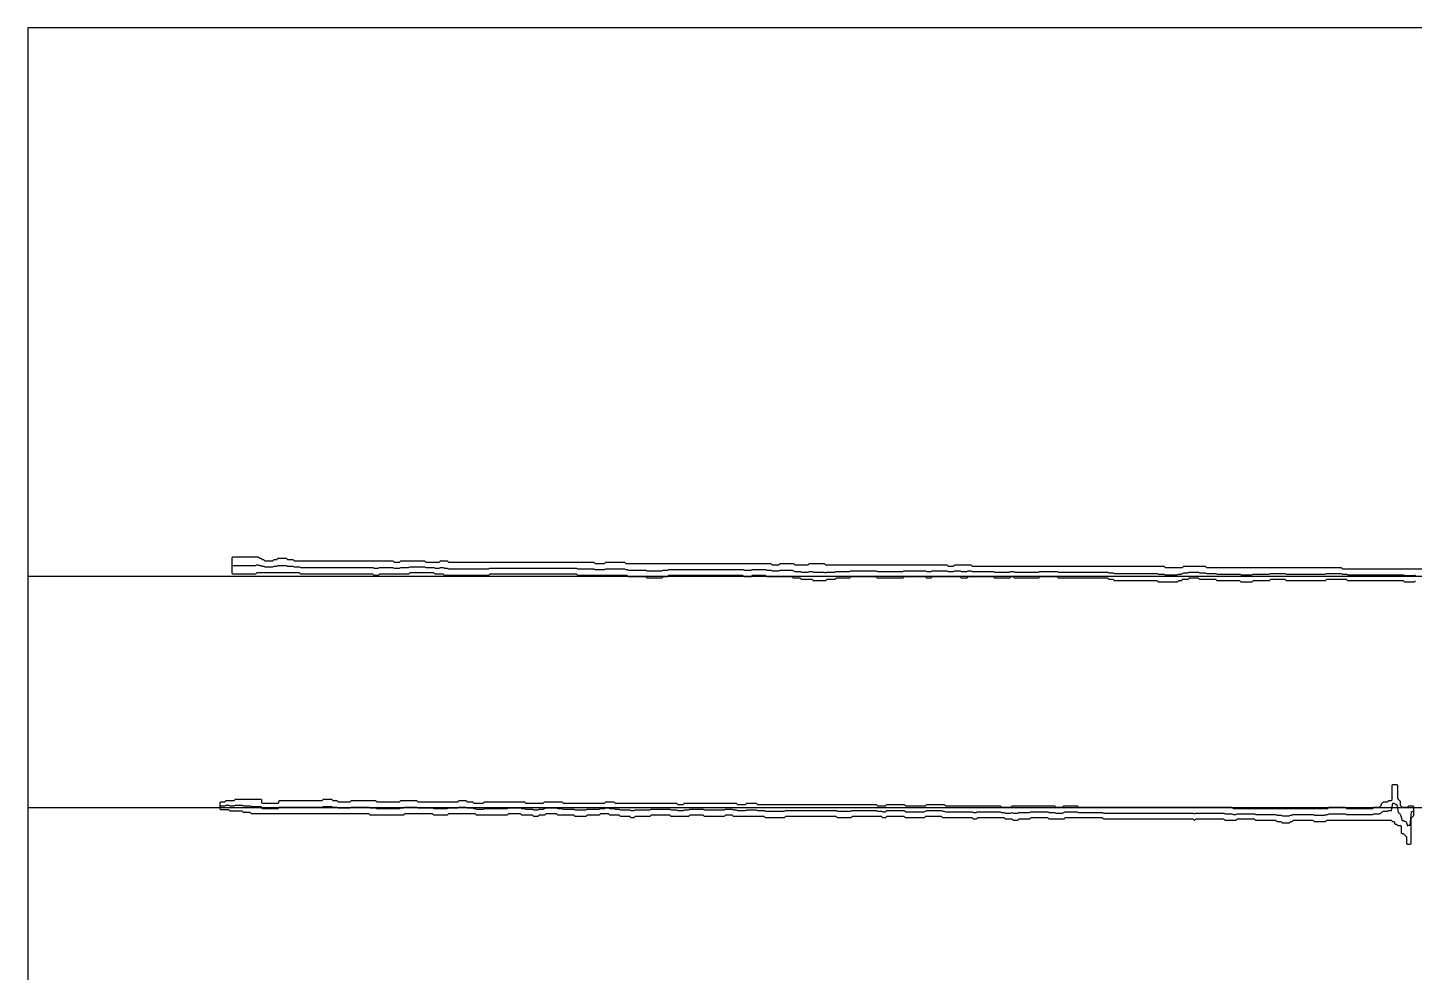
# Model space of a CAD drawing. Extents: x 0 to 57.2, y 0 to 39.6.
# Drawn here: x 0 to 29.05, y 19.8 to 39.6 of the extents above; entities that cross this region are included whole.
import ezdxf

# ---------------------------------------------------------------- set-up
doc = ezdxf.new("R2010")
doc.units = 13
for name, color, linetype in [('DESIGN_SCAN_PATH', 5, 'Continuous'), ('SEM_FRAME', 8, 'Continuous'), ('SEM_OBSERVED_CENTERLINES', 3, 'Continuous'), ('SEM_OBSERVED_CONTOURS', 2, 'Continuous')]:
    doc.layers.add(name, color=color, linetype=linetype)

msp = doc.modelspace()

# ---------------------------------------------------------------- linework, layer by layer
at = {"layer": 'DESIGN_SCAN_PATH'}
for points in [[(0, 28.10537), (50, 28.10537)], [(50, 23.24903), (0, 23.24903)]]:
    msp.add_lwpolyline(points, dxfattribs=at)
at = {"layer": 'SEM_FRAME'}
msp.add_lwpolyline([(0, 0), (57.15968, 0), (57.15968, 39.60429), (0, 39.60429)], close=True, dxfattribs=at)
at = {"layer": 'SEM_OBSERVED_CENTERLINES'}
for points in [[(4.29814, 28.32865), (4.32605, 28.32865), (4.35396, 28.32865), (4.38187, 28.32865), (4.40978, 28.32865), (4.43769, 28.32865), (4.4656, 28.32865), (4.49351, 28.32865), (4.52142, 28.32865), (4.54933, 28.32865), (4.57724, 28.32865), (4.60515, 28.32865), (4.63306, 28.32865), (4.66097, 28.32865), (4.68888, 28.32865), (4.71679, 28.32865), (4.7447, 28.32865), (4.77261, 28.32865), (4.80052, 28.342605), (4.82843, 28.342605), (4.85634, 28.32865), (4.88425, 28.32865), (4.91216, 28.314695), (4.94007, 28.314695), (4.96798, 28.30074), (4.99589, 28.30074), (5.0238, 28.30074), (5.05171, 28.30074), (5.07962, 28.30074), (5.10753, 28.30074), (5.13544, 28.30074), (5.16335, 28.314695), (5.19126, 28.314695), (5.21917, 28.314695), (5.24708, 28.32865), (5.27499, 28.32865), (5.3029, 28.32865), (5.33081, 28.32865), (5.35872, 28.32865), (5.38663, 28.32865), (5.41454, 28.32865), (5.44245, 28.314695), (5.47036, 28.314695), (5.49827, 28.314695), (5.52618, 28.314695), (5.55409, 28.314695), (5.582, 28.30074), (5.60991, 28.30074), (5.63782, 28.30074), (5.66573, 28.30074), (5.69364, 28.30074), (5.72155, 28.286785), (5.74946, 28.286785), (5.77737, 28.286785), (5.80528, 28.286785), (5.83319, 28.286785), (5.8611, 28.286785), (5.88901, 28.286785), (5.91692, 28.286785), (5.94483, 28.286785), (5.97274, 28.286785), (6.00065, 28.286785), (6.02856, 28.286785), (6.05647, 28.286785), (6.08438, 28.286785), (6.11229, 28.286785), (6.1402, 28.286785), (6.16811, 28.286785), (6.19602, 28.286785), (6.22393, 28.286785), (6.25184, 28.286785), (6.27975, 28.286785), (6.30766, 28.286785), (6.33557, 28.286785), (6.36348, 28.286785), (6.39139, 28.286785), (6.4193, 28.286785), (6.44721, 28.286785), (6.47512, 28.286785), (6.50303, 28.286785), (6.53094, 28.286785), (6.55885, 28.286785), (6.58676, 28.286785), (6.61467, 28.286785), (6.64258, 28.286785), (6.67049, 28.286785), (6.6984, 28.286785), (6.72631, 28.286785), (6.75422, 28.286785), (6.78213, 28.286785), (6.81004, 28.286785), (6.83795, 28.286785), (6.86586, 28.286785), (6.89377, 28.286785), (6.92168, 28.286785), (6.94959, 28.286785), (6.9775, 28.286785), (7.00541, 28.286785), (7.03332, 28.286785), (7.06123, 28.286785), (7.08914, 28.286785), (7.11705, 28.286785), (7.14496, 28.286785), (7.17287, 28.286785), (7.20078, 28.286785), (7.22869, 28.286785), (7.2566, 28.27283), (7.28451, 28.27283), (7.31242, 28.27283), (7.34033, 28.27283), (7.36824, 28.286785), (7.39615, 28.286785), (7.42406, 28.286785), (7.45197, 28.286785), (7.47988, 28.286785), (7.50779, 28.286785), (7.5357, 28.286785), (7.56361, 28.286785), (7.59152, 28.286785), (7.61943, 28.286785), (7.64734, 28.286785), (7.67525, 28.27283), (7.70316, 28.27283), (7.73107, 28.27283), (7.75898, 28.27283), (7.78689, 28.27283), (7.8148, 28.286785), (7.84271, 28.286785), (7.87062, 28.286785), (7.89853, 28.286785), (7.92644, 28.286785), (7.95435, 28.286785), (7.98226, 28.286785), (8.01017, 28.30074), (8.03808, 28.30074), (8.06599, 28.30074), (8.0939, 28.30074), (8.12181, 28.30074), (8.14972, 28.30074), (8.17763, 28.30074), (8.20554, 28.30074), (8.23345, 28.30074), (8.26136, 28.30074), (8.28927, 28.30074), (8.31718, 28.30074), (8.34509, 28.286785), (8.373, 28.286785), (8.40091, 28.286785), (8.42882, 28.286785), (8.45673, 28.286785), (8.48464, 28.286785), (8.51255, 28.286785), (8.54046, 28.27283), (8.56837, 28.27283), (8.59628, 28.27283), (8.62419, 28.27283), (8.6521, 28.286785), (8.68001, 28.286785), (8.70792, 28.286785), (8.73583, 28.27283), (8.76374, 28.27283), (8.79165, 28.27283), (8.81956, 28.258875), (8.84747, 28.258875), (8.87538, 28.258875), (8.90329, 28.258875), (8.9312, 28.258875), (8.95911, 28.258875), (8.98702, 28.258875), (9.01493, 28.258875), (9.04284, 28.258875), (9.07075, 28.258875), (9.09866, 28.258875), (9.12657, 28.258875), (9.15448, 28.258875), (9.18239, 28.258875), (9.2103, 28.258875), (9.23821, 28.258875), (9.26612, 28.258875), (9.29403, 28.258875), (9.32194, 28.258875), (9.34985, 28.258875), (9.37776, 28.258875), (9.40567, 28.258875), (9.43358, 28.258875), (9.46149, 28.258875), (9.4894, 28.258875), (9.51731, 28.258875), (9.54522, 28.258875), (9.57313, 28.258875), (9.60104, 28.258875), (9.62895, 28.258875), (9.65686, 28.258875), (9.68477, 28.27283), (9.71268, 28.27283), (9.74059, 28.27283), (9.7685, 28.27283), (9.79641, 28.27283), (9.82432, 28.27283), (9.85223, 28.27283), (9.88014, 28.27283), (9.90805, 28.27283), (9.93596, 28.27283), (9.96387, 28.27283), (9.99178, 28.27283), (10.01969, 28.27283), (10.0476, 28.27283), (10.07551, 28.27283), (10.10342, 28.27283), (10.13133, 28.27283), (10.15924, 28.27283), (10.18715, 28.27283), (10.21506, 28.27283), (10.24297, 28.27283), (10.27088, 28.27283), (10.29879, 28.27283), (10.3267, 28.27283), (10.35461, 28.27283), (10.38252, 28.27283), (10.41043, 28.27283), (10.43834, 28.27283), (10.46625, 28.27283), (10.49416, 28.27283), (10.52207, 28.27283), (10.54998, 28.27283), (10.57789, 28.27283), (10.6058, 28.27283), (10.63371, 28.27283), (10.66162, 28.27283), (10.68953, 28.27283), (10.71744, 28.27283), (10.74535, 28.27283), (10.77326, 28.27283), (10.80117, 28.27283), (10.82908, 28.27283), (10.85699, 28.27283), (10.8849, 28.27283), (10.91281, 28.27283), (10.94072, 28.27283), (10.96863, 28.27283), (10.99654, 28.27283), (11.02445, 28.27283), (11.05236, 28.27283), (11.08027, 28.27283), (11.10818, 28.27283), (11.13609, 28.27283), (11.164, 28.27283), (11.19191, 28.27283), (11.21982, 28.27283), (11.24773, 28.27283), (11.27564, 28.27283), (11.30355, 28.27283), (11.33146, 28.27283), (11.35937, 28.27283), (11.38728, 28.27283), (11.41519, 28.27283), (11.4431, 28.27283), (11.47101, 28.27283), (11.49892, 28.27283), (11.52683, 28.258875), (11.55474, 28.258875), (11.58265, 28.258875), (11.61056, 28.258875), (11.63847, 28.258875), (11.66638, 28.258875), (11.69429, 28.258875), (11.7222, 28.258875), (11.75011, 28.258875), (11.77802, 28.258875), (11.80593, 28.258875), (11.83384, 28.258875), (11.86175, 28.258875), (11.88966, 28.24492), (11.91757, 28.24492), (11.94548, 28.24492), (11.97339, 28.24492), (12.0013, 28.24492), (12.02921, 28.24492), (12.05712, 28.24492), (12.08503, 28.24492), (12.11294, 28.258875), (12.14085, 28.258875), (12.16876, 28.258875), (12.19667, 28.258875), (12.22458, 28.258875), (12.25249, 28.258875), (12.2804, 28.258875), (12.30831, 28.258875), (12.33622, 28.258875), (12.36413, 28.258875), (12.39204, 28.258875), (12.41995, 28.258875), (12.44786, 28.258875), (12.47577, 28.258875), (12.50368, 28.258875), (12.53159, 28.24492), (12.5595, 28.24492), (12.58741, 28.230965), (12.61532, 28.230965), (12.64323, 28.230965), (12.67114, 28.230965), (12.69905, 28.230965), (12.72696, 28.230965), (12.75487, 28.230965), (12.78278, 28.230965), (12.81069, 28.230965), (12.8386, 28.230965), (12.86651, 28.230965), (12.89442, 28.230965), (12.92233, 28.230965), (12.95024, 28.230965), (12.97815, 28.21701), (13.00606, 28.21701), (13.03397, 28.21701), (13.06188, 28.21701), (13.08979, 28.21701), (13.1177, 28.21701), (13.14561, 28.21701), (13.17352, 28.21701), (13.20143, 28.21701), (13.22934, 28.21701), (13.25725, 28.21701), (13.28516, 28.21701), (13.31307, 28.230965), (13.34098, 28.230965), (13.36889, 28.230965), (13.3968, 28.230965), (13.42471, 28.24492), (13.45262, 28.24492), (13.48053, 28.24492), (13.50844, 28.24492), (13.53635, 28.24492), (13.56426, 28.24492), (13.59217, 28.24492), (13.62008, 28.24492), (13.64799, 28.24492), (13.6759, 28.24492), (13.70381, 28.24492), (13.73172, 28.24492), (13.75963, 28.24492), (13.78754, 28.24492), (13.81545, 28.24492), (13.84336, 28.24492), (13.87127, 28.24492), (13.89918, 28.24492), (13.92709, 28.24492), (13.955, 28.24492), (13.98291, 28.24492), (14.01082, 28.24492), (14.03873, 28.24492), (14.06664, 28.24492), (14.09455, 28.24492), (14.12246, 28.24492), (14.15037, 28.24492), (14.17828, 28.24492), (14.20619, 28.24492), (14.2341, 28.24492), (14.26201, 28.24492), (14.28992, 28.24492), (14.31783, 28.24492), (14.34574, 28.24492), (14.37365, 28.24492), (14.40156, 28.24492), (14.42947, 28.24492), (14.45738, 28.24492), (14.48529, 28.24492), (14.5132, 28.24492), (14.54111, 28.24492), (14.56902, 28.24492), (14.59693, 28.24492), (14.62484, 28.24492), (14.65275, 28.24492), (14.68066, 28.24492), (14.70857, 28.24492), (14.73648, 28.24492), (14.76439, 28.24492), (14.7923, 28.24492), (14.82021, 28.24492), (14.84812, 28.24492), (14.87603, 28.24492), (14.90394, 28.24492), (14.93185, 28.24492), (14.95976, 28.24492), (14.98767, 28.24492), (15.01558, 28.230965), (15.04349, 28.230965), (15.0714, 28.230965), (15.09931, 28.230965), (15.12722, 28.230965), (15.15513, 28.230965), (15.18304, 28.24492), (15.21095, 28.24492), (15.23886, 28.24492), (15.26677, 28.24492), (15.29468, 28.24492), (15.32259, 28.24492), (15.3505, 28.24492), (15.37841, 28.24492), (15.40632, 28.24492), (15.43423, 28.24492), (15.46214, 28.24492), (15.49005, 28.230965), (15.51796, 28.230965), (15.54587, 28.230965), (15.57378, 28.230965), (15.60169, 28.21701), (15.6296, 28.21701), (15.65751, 28.21701), (15.68542, 28.21701), (15.71333, 28.21701), (15.74124, 28.21701), (15.76915, 28.230965), (15.79706, 28.230965), (15.82497, 28.230965), (15.85288, 28.230965), (15.88079, 28.230965), (15.9087, 28.230965), (15.93661, 28.230965), (15.96452, 28.230965), (15.99243, 28.230965), (16.02034, 28.230965), (16.04825, 28.21701), (16.07616, 28.203055), (16.10407, 28.203055), (16.13198, 28.203055), (16.15989, 28.203055), (16.1878, 28.203055), (16.21571, 28.1891), (16.24362, 28.1891), (16.27153, 28.1891), (16.29944, 28.1891), (16.32735, 28.1891), (16.35526, 28.1891), (16.38317, 28.203055), (16.41108, 28.203055), (16.43899, 28.203055), (16.4669, 28.1891), (16.49481, 28.1891), (16.52272, 28.1891), (16.55063, 28.1891), (16.57854, 28.1891), (16.60645, 28.1891), (16.63436, 28.1891), (16.66227, 28.1891), (16.69018, 28.1891), (16.71809, 28.175145), (16.746, 28.1891), (16.77391, 28.1891), (16.80182, 28.1891), (16.82973, 28.1891), (16.85764, 28.1891), (16.88555, 28.1891), (16.91346, 28.1891), (16.94137, 28.203055), (16.96928, 28.203055), (16.99719, 28.203055), (17.0251, 28.203055), (17.05301, 28.203055), (17.08092, 28.203055), (17.10883, 28.203055), (17.13674, 28.203055), (17.16465, 28.203055), (17.19256, 28.203055), (17.22047, 28.203055), (17.24838, 28.21701), (17.27629, 28.21701), (17.3042, 28.21701), (17.33211, 28.21701), (17.36002, 28.21701), (17.38793, 28.21701), (17.41584, 28.21701), (17.44375, 28.21701), (17.47166, 28.21701), (17.49957, 28.21701), (17.52748, 28.21701), (17.55539, 28.21701), (17.5833, 28.21701), (17.61121, 28.21701), (17.63912, 28.21701), (17.66703, 28.21701), (17.69494, 28.21701), (17.72285, 28.21701), (17.75076, 28.21701), (17.77867, 28.21701), (17.80658, 28.203055), (17.83449, 28.203055), (17.8624, 28.203055), (17.89031, 28.203055), (17.91822, 28.203055), (17.94613, 28.203055), (17.97404, 28.203055), (18.00195, 28.203055), (18.02986, 28.203055), (18.05777, 28.203055), (18.08568, 28.203055), (18.11359, 28.203055), (18.1415, 28.203055), (18.16941, 28.203055), (18.19732, 28.203055), (18.22523, 28.203055), (18.25314, 28.203055), (18.28105, 28.203055), (18.30896, 28.203055), (18.33687, 28.203055), (18.36478, 28.21701), (18.39269, 28.21701), (18.4206, 28.21701), (18.44851, 28.21701), (18.47642, 28.21701), (18.50433, 28.21701), (18.53224, 28.21701), (18.56015, 28.21701), (18.58806, 28.21701), (18.61597, 28.21701), (18.64388, 28.21701), (18.67179, 28.21701), (18.6997, 28.21701), (18.72761, 28.21701), (18.75552, 28.21701), (18.78343, 28.21701), (18.81134, 28.21701), (18.83925, 28.203055), (18.86716, 28.203055), (18.89507, 28.203055), (18.92298, 28.203055), (18.95089, 28.21701), (18.9788, 28.21701), (19.00671, 28.21701), (19.03462, 28.21701), (19.06253, 28.21701), (19.09044, 28.21701), (19.11835, 28.21701), (19.14626, 28.21701), (19.17417, 28.21701), (19.20208, 28.21701), (19.22999, 28.21701), (19.2579, 28.21701), (19.28581, 28.203055), (19.31372, 28.203055), (19.34163, 28.203055), (19.36954, 28.203055), (19.39745, 28.203055), (19.42536, 28.21701), (19.45327, 28.21701), (19.48118, 28.21701), (19.50909, 28.21701), (19.537, 28.21701), (19.56491, 28.203055), (19.59282, 28.203055), (19.62073, 28.203055), (19.64864, 28.203055), (19.67655, 28.203055), (19.70446, 28.21701), (19.73237, 28.21701), (19.76028, 28.21701), (19.78819, 28.203055), (19.8161, 28.203055), (19.84401, 28.203055), (19.87192, 28.203055), (19.89983, 28.203055), (19.92774, 28.203055), (19.95565, 28.203055), (19.98356, 28.203055), (20.01147, 28.203055), (20.03938, 28.203055), (20.06729, 28.203055), (20.0952, 28.203055), (20.12311, 28.203055), (20.15102, 28.203055), (20.17893, 28.203055), (20.20684, 28.203055), (20.23475, 28.203055), (20.26266, 28.1891), (20.29057, 28.1891), (20.31848, 28.1891), (20.34639, 28.1891), (20.3743, 28.1891), (20.40221, 28.1891), (20.43012, 28.1891), (20.45803, 28.1891), (20.48594, 28.1891), (20.51385, 28.1891), (20.54176, 28.1891), (20.56967, 28.1891), (20.59758, 28.203055), (20.62549, 28.203055), (20.6534, 28.203055), (20.68131, 28.1891), (20.70922, 28.1891), (20.73713, 28.1891), (20.76504, 28.1891), (20.79295, 28.1891), (20.82086, 28.1891), (20.84877, 28.1891), (20.87668, 28.1891), (20.90459, 28.1891), (20.9325, 28.1891), (20.96041, 28.1891), (20.98832, 28.1891), (21.01623, 28.1891), (21.04414, 28.1891), (21.07205, 28.1891), (21.09996, 28.1891), (21.12787, 28.1891), (21.15578, 28.1891), (21.18369, 28.1891), (21.2116, 28.203055), (21.23951, 28.203055), (21.26742, 28.203055), (21.29533, 28.203055), (21.32324, 28.203055), (21.35115, 28.203055), (21.37906, 28.203055), (21.40697, 28.203055), (21.43488, 28.203055), (21.46279, 28.203055), (21.4907, 28.203055), (21.51861, 28.203055), (21.54652, 28.203055), (21.57443, 28.203055), (21.60234, 28.1891), (21.63025, 28.1891), (21.65816, 28.1891), (21.68607, 28.1891), (21.71398, 28.1891), (21.74189, 28.1891), (21.7698, 28.1891), (21.79771, 28.1891), (21.82562, 28.1891), (21.85353, 28.1891), (21.88144, 28.1891), (21.90935, 28.1891), (21.93726, 28.1891), (21.96517, 28.1891), (21.99308, 28.1891), (22.02099, 28.1891), (22.0489, 28.1891), (22.07681, 28.1891), (22.10472, 28.1891), (22.13263, 28.1891), (22.16054, 28.1891), (22.18845, 28.1891), (22.21636, 28.1891), (22.24427, 28.1891), (22.27218, 28.1891), (22.30009, 28.1891), (22.328, 28.1891), (22.35591, 28.1891), (22.38382, 28.1891), (22.41173, 28.1891), (22.43964, 28.1891), (22.46755, 28.1891), (22.49546, 28.1891), (22.52337, 28.1891), (22.55128, 28.1891), (22.57919, 28.1891), (22.6071, 28.1891), (22.63501, 28.1891), (22.66292, 28.175145), (22.69083, 28.175145), (22.71874, 28.175145), (22.74665, 28.175145), (22.77456, 28.16119), (22.80247, 28.16119), (22.83038, 28.16119), (22.85829, 28.16119), (22.8862, 28.16119), (22.91411, 28.16119), (22.94202, 28.16119), (22.96993, 28.16119), (22.99784, 28.16119), (23.02575, 28.16119), (23.05366, 28.16119), (23.08157, 28.16119), (23.10948, 28.16119), (23.13739, 28.16119), (23.1653, 28.16119), (23.19321, 28.16119), (23.22112, 28.16119), (23.24903, 28.16119), (23.27694, 28.16119), (23.30485, 28.16119), (23.33276, 28.16119), (23.36067, 28.16119), (23.38858, 28.16119), (23.41649, 28.16119), (23.4444, 28.16119), (23.47231, 28.16119), (23.50022, 28.16119), (23.52813, 28.16119), (23.55604, 28.16119), (23.58395, 28.16119), (23.61186, 28.16119), (23.63977, 28.16119), (23.66768, 28.16119), (23.69559, 28.147235), (23.7235, 28.147235), (23.75141, 28.147235), (23.77932, 28.147235), (23.80723, 28.147235), (23.83514, 28.13328), (23.86305, 28.13328), (23.89096, 28.13328), (23.91887, 28.13328), (23.94678, 28.13328), (23.97469, 28.13328), (24.0026, 28.13328), (24.03051, 28.13328), (24.05842, 28.13328), (24.08633, 28.13328), (24.11424, 28.147235), (24.14215, 28.147235), (24.17006, 28.147235), (24.19797, 28.16119), (24.22588, 28.175145), (24.25379, 28.175145), (24.2817, 28.175145), (24.30961, 28.175145), (24.33752, 28.1891), (24.36543, 28.1891), (24.39334, 28.1891), (24.42125, 28.1891), (24.44916, 28.1891), (24.47707, 28.1891), (24.50498, 28.1891), (24.53289, 28.1891), (24.5608, 28.175145), (24.58871, 28.175145), (24.61662, 28.175145), (24.64453, 28.175145), (24.67244, 28.175145), (24.70035, 28.16119), (24.72826, 28.16119), (24.75617, 28.16119), (24.78408, 28.16119), (24.81199, 28.16119), (24.8399, 28.16119), (24.86781, 28.16119), (24.89572, 28.16119), (24.92363, 28.147235), (24.95154, 28.147235), (24.97945, 28.147235), (25.00736, 28.147235), (25.03527, 28.147235), (25.06318, 28.147235), (25.09109, 28.147235), (25.119, 28.147235), (25.14691, 28.147235), (25.17482, 28.147235), (25.20273, 28.147235), (25.23064, 28.147235), (25.25855, 28.147235), (25.28646, 28.147235), (25.31437, 28.147235), (25.34228, 28.147235), (25.37019, 28.147235), (25.3981, 28.147235), (25.42601, 28.13328), (25.45392, 28.13328), (25.48183, 28.13328), (25.50974, 28.13328), (25.53765, 28.13328), (25.56556, 28.13328), (25.59347, 28.13328), (25.62138, 28.13328), (25.64929, 28.13328), (25.6772, 28.147235), (25.70511, 28.147235), (25.73302, 28.147235), (25.76093, 28.147235), (25.78884, 28.147235), (25.81675, 28.147235), (25.84466, 28.147235), (25.87257, 28.147235), (25.90048, 28.147235), (25.92839, 28.147235), (25.9563, 28.147235), (25.98421, 28.147235), (26.01212, 28.147235), (26.04003, 28.16119), (26.06794, 28.16119), (26.09585, 28.16119), (26.12376, 28.16119), (26.15167, 28.16119), (26.17958, 28.16119), (26.20749, 28.16119), (26.2354, 28.16119), (26.26331, 28.16119), (26.29122, 28.16119), (26.31913, 28.16119), (26.34704, 28.16119), (26.37495, 28.147235), (26.40286, 28.147235), (26.43077, 28.147235), (26.45868, 28.147235), (26.48659, 28.147235), (26.5145, 28.147235), (26.54241, 28.147235), (26.57032, 28.147235), (26.59823, 28.147235), (26.62614, 28.147235), (26.65405, 28.147235), (26.68196, 28.147235), (26.70987, 28.147235), (26.73778, 28.147235), (26.76569, 28.147235), (26.7936, 28.147235), (26.82151, 28.147235), (26.84942, 28.147235), (26.87733, 28.147235), (26.90524, 28.147235), (26.93315, 28.147235), (26.96106, 28.147235), (26.98897, 28.147235), (27.01688, 28.147235), (27.04479, 28.147235), (27.0727, 28.147235), (27.10061, 28.147235), (27.12852, 28.147235), (27.15643, 28.147235), (27.18434, 28.147235), (27.21225, 28.16119), (27.24016, 28.16119), (27.26807, 28.16119), (27.29598, 28.16119), (27.32389, 28.16119), (27.3518, 28.16119), (27.37971, 28.16119), (27.40762, 28.16119), (27.43553, 28.16119), (27.46344, 28.16119), (27.49135, 28.16119), (27.51926, 28.16119), (27.54717, 28.147235), (27.57508, 28.147235), (27.60299, 28.147235), (27.6309, 28.147235), (27.65881, 28.13328), (27.68672, 28.13328), (27.71463, 28.13328), (27.74254, 28.13328), (27.77045, 28.13328), (27.79836, 28.13328), (27.82627, 28.13328), (27.85418, 28.13328), (27.88209, 28.13328), (27.91, 28.13328), (27.93791, 28.13328), (27.96582, 28.13328), (27.99373, 28.13328), (28.02164, 28.13328), (28.04955, 28.13328), (28.07746, 28.13328), (28.10537, 28.13328), (28.13328, 28.13328), (28.16119, 28.13328), (28.1891, 28.13328), (28.21701, 28.13328), (28.24492, 28.13328), (28.27283, 28.13328), (28.30074, 28.13328), (28.32865, 28.13328), (28.35656, 28.13328), (28.38447, 28.13328), (28.41238, 28.13328), (28.44029, 28.13328), (28.4682, 28.13328), (28.49611, 28.13328), (28.52402, 28.13328), (28.55193, 28.13328), (28.57984, 28.13328), (28.60775, 28.13328), (28.63566, 28.13328), (28.66357, 28.13328), (28.69148, 28.13328), (28.71939, 28.13328), (28.7473, 28.13328), (28.77521, 28.13328), (28.80312, 28.13328), (28.83103, 28.13328), (28.85894, 28.119325), (28.88685, 28.119325), (28.91476, 28.119325), (28.94267, 28.119325), (28.97058, 28.119325), (28.99849, 28.119325), (29.0264, 28.119325), (29.05431, 28.119325), (29.08222, 28.13328)], [(4.04695, 23.290895), (4.07486, 23.290895), (4.10277, 23.290895), (4.13068, 23.290895), (4.15859, 23.30485), (4.1865, 23.30485), (4.21441, 23.30485), (4.24232, 23.290895), (4.27023, 23.290895), (4.29814, 23.290895), (4.32605, 23.290895), (4.35396, 23.30485), (4.38187, 23.30485), (4.40978, 23.30485), (4.43769, 23.30485), (4.4656, 23.30485), (4.49351, 23.30485), (4.52142, 23.290895), (4.54933, 23.290895), (4.57724, 23.290895), (4.60515, 23.290895), (4.63306, 23.290895), (4.66097, 23.290895), (4.68888, 23.27694), (4.71679, 23.27694), (4.7447, 23.27694), (4.77261, 23.27694), (4.80052, 23.27694), (4.82843, 23.27694), (4.85634, 23.27694), (4.88425, 23.27694), (4.91216, 23.235075), (4.94007, 23.235075), (4.96798, 23.235075), (4.99589, 23.235075), (5.0238, 23.235075), (5.05171, 23.235075), (5.07962, 23.235075), (5.10753, 23.235075), (5.13544, 23.235075), (5.16335, 23.235075), (5.19126, 23.235075), (5.21917, 23.235075), (5.24708, 23.235075), (5.27499, 23.262985), (5.3029, 23.262985), (5.33081, 23.262985), (5.35872, 23.262985), (5.38663, 23.262985), (5.41454, 23.262985), (5.44245, 23.262985), (5.47036, 23.262985), (5.49827, 23.262985), (5.52618, 23.262985), (5.55409, 23.262985), (5.582, 23.262985), (5.60991, 23.262985), (5.63782, 23.262985), (5.66573, 23.262985), (5.69364, 23.262985), (5.72155, 23.262985), (5.74946, 23.262985), (5.77737, 23.262985), (5.80528, 23.262985), (5.83319, 23.262985), (5.8611, 23.262985), (5.88901, 23.262985), (5.91692, 23.262985), (5.94483, 23.262985), (5.97274, 23.262985), (6.00065, 23.262985), (6.02856, 23.262985), (6.05647, 23.262985), (6.08438, 23.262985), (6.11229, 23.262985), (6.1402, 23.262985), (6.16811, 23.262985), (6.19602, 23.27694), (6.22393, 23.27694), (6.25184, 23.27694), (6.27975, 23.27694), (6.30766, 23.27694), (6.33557, 23.27694), (6.36348, 23.27694), (6.39139, 23.262985), (6.4193, 23.262985), (6.44721, 23.262985), (6.47512, 23.262985), (6.50303, 23.24903), (6.53094, 23.24903), (6.55885, 23.24903), (6.58676, 23.24903), (6.61467, 23.24903), (6.64258, 23.24903), (6.67049, 23.24903), (6.6984, 23.24903), (6.72631, 23.24903), (6.75422, 23.24903), (6.78213, 23.262985), (6.81004, 23.262985), (6.83795, 23.262985), (6.86586, 23.262985), (6.89377, 23.262985), (6.92168, 23.262985), (6.94959, 23.262985), (6.9775, 23.262985), (7.00541, 23.262985), (7.03332, 23.262985), (7.06123, 23.262985), (7.08914, 23.262985), (7.11705, 23.262985), (7.14496, 23.262985), (7.17287, 23.24903), (7.20078, 23.24903), (7.22869, 23.24903), (7.2566, 23.24903), (7.28451, 23.24903), (7.31242, 23.235075), (7.34033, 23.235075), (7.36824, 23.235075), (7.39615, 23.235075), (7.42406, 23.235075), (7.45197, 23.235075), (7.47988, 23.235075), (7.50779, 23.235075), (7.5357, 23.235075), (7.56361, 23.235075), (7.59152, 23.235075), (7.61943, 23.235075), (7.64734, 23.235075), (7.67525, 23.235075), (7.70316, 23.235075), (7.73107, 23.235075), (7.75898, 23.235075), (7.78689, 23.235075), (7.8148, 23.24903), (7.84271, 23.24903), (7.87062, 23.24903), (7.89853, 23.262985), (7.92644, 23.262985), (7.95435, 23.262985), (7.98226, 23.262985), (8.01017, 23.262985), (8.03808, 23.262985), (8.06599, 23.262985), (8.0939, 23.262985), (8.12181, 23.262985), (8.14972, 23.262985), (8.17763, 23.24903), (8.20554, 23.24903), (8.23345, 23.24903), (8.26136, 23.24903), (8.28927, 23.24903), (8.31718, 23.24903), (8.34509, 23.24903), (8.373, 23.24903), (8.40091, 23.24903), (8.42882, 23.24903), (8.45673, 23.24903), (8.48464, 23.24903), (8.51255, 23.235075), (8.54046, 23.235075), (8.56837, 23.235075), (8.59628, 23.235075), (8.62419, 23.235075), (8.6521, 23.235075), (8.68001, 23.235075), (8.70792, 23.235075), (8.73583, 23.235075), (8.76374, 23.235075), (8.79165, 23.235075), (8.81956, 23.24903), (8.84747, 23.24903), (8.87538, 23.24903), (8.90329, 23.24903), (8.9312, 23.24903), (8.95911, 23.24903), (8.98702, 23.24903), (9.01493, 23.24903), (9.04284, 23.262985), (9.07075, 23.262985), (9.09866, 23.262985), (9.12657, 23.262985), (9.15448, 23.262985), (9.18239, 23.262985), (9.2103, 23.24903), (9.23821, 23.24903), (9.26612, 23.24903), (9.29403, 23.24903), (9.32194, 23.24903), (9.34985, 23.235075), (9.37776, 23.235075), (9.40567, 23.22112), (9.43358, 23.22112), (9.46149, 23.22112), (9.4894, 23.22112), (9.51731, 23.22112), (9.54522, 23.22112), (9.57313, 23.235075), (9.60104, 23.235075), (9.62895, 23.235075), (9.65686, 23.235075), (9.68477, 23.235075), (9.71268, 23.235075), (9.74059, 23.235075), (9.7685, 23.235075), (9.79641, 23.235075), (9.82432, 23.235075), (9.85223, 23.235075), (9.88014, 23.235075), (9.90805, 23.235075), (9.93596, 23.235075), (9.96387, 23.235075), (9.99178, 23.235075), (10.01969, 23.235075), (10.0476, 23.235075), (10.07551, 23.24903), (10.10342, 23.24903), (10.13133, 23.24903), (10.15924, 23.24903), (10.18715, 23.24903), (10.21506, 23.24903), (10.24297, 23.24903), (10.27088, 23.24903), (10.29879, 23.24903), (10.3267, 23.24903), (10.35461, 23.235075), (10.38252, 23.235075), (10.41043, 23.235075), (10.43834, 23.22112), (10.46625, 23.22112), (10.49416, 23.22112), (10.52207, 23.22112), (10.54998, 23.22112), (10.57789, 23.22112), (10.6058, 23.207165), (10.63371, 23.207165), (10.66162, 23.207165), (10.68953, 23.207165), (10.71744, 23.22112), (10.74535, 23.22112), (10.77326, 23.22112), (10.80117, 23.22112), (10.82908, 23.235075), (10.85699, 23.24903), (10.8849, 23.24903), (10.91281, 23.24903), (10.94072, 23.24903), (10.96863, 23.24903), (10.99654, 23.24903), (11.02445, 23.24903), (11.05236, 23.24903), (11.08027, 23.24903), (11.10818, 23.235075), (11.13609, 23.235075), (11.164, 23.235075), (11.19191, 23.235075), (11.21982, 23.22112), (11.24773, 23.22112), (11.27564, 23.22112), (11.30355, 23.22112), (11.33146, 23.22112), (11.35937, 23.22112), (11.38728, 23.22112), (11.41519, 23.22112), (11.4431, 23.22112), (11.47101, 23.207165), (11.49892, 23.207165), (11.52683, 23.207165), (11.55474, 23.207165), (11.58265, 23.207165), (11.61056, 23.207165), (11.63847, 23.207165), (11.66638, 23.207165), (11.69429, 23.207165), (11.7222, 23.22112), (11.75011, 23.22112), (11.77802, 23.22112), (11.80593, 23.22112), (11.83384, 23.22112), (11.86175, 23.22112), (11.88966, 23.22112), (11.91757, 23.22112), (11.94548, 23.22112), (11.97339, 23.22112), (12.0013, 23.235075), (12.02921, 23.235075), (12.05712, 23.235075), (12.08503, 23.235075), (12.11294, 23.24903), (12.14085, 23.24903), (12.16876, 23.24903), (12.19667, 23.235075), (12.22458, 23.235075), (12.25249, 23.235075), (12.2804, 23.235075), (12.30831, 23.22112), (12.33622, 23.22112), (12.36413, 23.22112), (12.39204, 23.22112), (12.41995, 23.207165), (12.44786, 23.207165), (12.47577, 23.207165), (12.50368, 23.207165), (12.53159, 23.207165), (12.5595, 23.207165), (12.58741, 23.207165), (12.61532, 23.207165), (12.64323, 23.19321), (12.67114, 23.19321), (12.69905, 23.19321), (12.72696, 23.207165), (12.75487, 23.207165), (12.78278, 23.207165), (12.81069, 23.207165), (12.8386, 23.207165), (12.86651, 23.207165), (12.89442, 23.207165), (12.92233, 23.207165), (12.95024, 23.207165), (12.97815, 23.207165), (13.00606, 23.207165), (13.03397, 23.207165), (13.06188, 23.22112), (13.08979, 23.22112), (13.1177, 23.22112), (13.14561, 23.22112), (13.17352, 23.22112), (13.20143, 23.22112), (13.22934, 23.22112), (13.25725, 23.22112), (13.28516, 23.22112), (13.31307, 23.22112), (13.34098, 23.22112), (13.36889, 23.22112), (13.3968, 23.22112), (13.42471, 23.22112), (13.45262, 23.22112), (13.48053, 23.207165), (13.50844, 23.207165), (13.53635, 23.207165), (13.56426, 23.207165), (13.59217, 23.207165), (13.62008, 23.19321), (13.64799, 23.19321), (13.6759, 23.19321), (13.70381, 23.19321), (13.73172, 23.19321), (13.75963, 23.207165), (13.78754, 23.207165), (13.81545, 23.207165), (13.84336, 23.207165), (13.87127, 23.22112), (13.89918, 23.22112), (13.92709, 23.22112), (13.955, 23.22112), (13.98291, 23.22112), (14.01082, 23.22112), (14.03873, 23.22112), (14.06664, 23.22112), (14.09455, 23.22112), (14.12246, 23.22112), (14.15037, 23.22112), (14.17828, 23.207165), (14.20619, 23.207165), (14.2341, 23.207165), (14.26201, 23.207165), (14.28992, 23.207165), (14.31783, 23.207165), (14.34574, 23.207165), (14.37365, 23.207165), (14.40156, 23.207165), (14.42947, 23.207165), (14.45738, 23.207165), (14.48529, 23.207165), (14.5132, 23.207165), (14.54111, 23.207165), (14.56902, 23.207165), (14.59693, 23.207165), (14.62484, 23.22112), (14.65275, 23.22112), (14.68066, 23.22112), (14.70857, 23.22112), (14.73648, 23.22112), (14.76439, 23.22112), (14.7923, 23.207165), (14.82021, 23.207165), (14.84812, 23.207165), (14.87603, 23.19321), (14.90394, 23.19321), (14.93185, 23.19321), (14.95976, 23.19321), (14.98767, 23.19321), (15.01558, 23.19321), (15.04349, 23.19321), (15.0714, 23.207165), (15.09931, 23.207165), (15.12722, 23.207165), (15.15513, 23.207165), (15.18304, 23.207165), (15.21095, 23.207165), (15.23886, 23.207165), (15.26677, 23.207165), (15.29468, 23.19321), (15.32259, 23.19321), (15.3505, 23.19321), (15.37841, 23.19321), (15.40632, 23.19321), (15.43423, 23.19321), (15.46214, 23.179255), (15.49005, 23.179255), (15.51796, 23.179255), (15.54587, 23.179255), (15.57378, 23.179255), (15.60169, 23.179255), (15.6296, 23.179255), (15.65751, 23.179255), (15.68542, 23.179255), (15.71333, 23.179255), (15.74124, 23.179255), (15.76915, 23.179255), (15.79706, 23.179255), (15.82497, 23.179255), (15.85288, 23.179255), (15.88079, 23.19321), (15.9087, 23.19321), (15.93661, 23.19321), (15.96452, 23.19321), (15.99243, 23.19321), (16.02034, 23.19321), (16.04825, 23.19321), (16.07616, 23.19321), (16.10407, 23.19321), (16.13198, 23.19321), (16.15989, 23.19321), (16.1878, 23.19321), (16.21571, 23.19321), (16.24362, 23.19321), (16.27153, 23.19321), (16.29944, 23.19321), (16.32735, 23.19321), (16.35526, 23.19321), (16.38317, 23.19321), (16.41108, 23.19321), (16.43899, 23.19321), (16.4669, 23.19321), (16.49481, 23.19321), (16.52272, 23.19321), (16.55063, 23.19321), (16.57854, 23.19321), (16.60645, 23.19321), (16.63436, 23.19321), (16.66227, 23.19321), (16.69018, 23.19321), (16.71809, 23.19321), (16.746, 23.19321), (16.77391, 23.19321), (16.80182, 23.19321), (16.82973, 23.19321), (16.85764, 23.19321), (16.88555, 23.19321), (16.91346, 23.19321), (16.94137, 23.19321), (16.96928, 23.179255), (16.99719, 23.179255), (17.0251, 23.179255), (17.05301, 23.179255), (17.08092, 23.179255), (17.10883, 23.179255), (17.13674, 23.179255), (17.16465, 23.179255), (17.19256, 23.179255), (17.22047, 23.179255), (17.24838, 23.179255), (17.27629, 23.19321), (17.3042, 23.19321), (17.33211, 23.19321), (17.36002, 23.19321), (17.38793, 23.19321), (17.41584, 23.19321), (17.44375, 23.19321), (17.47166, 23.19321), (17.49957, 23.19321), (17.52748, 23.19321), (17.55539, 23.19321), (17.5833, 23.19321), (17.61121, 23.19321), (17.63912, 23.19321), (17.66703, 23.19321), (17.69494, 23.19321), (17.72285, 23.19321), (17.75076, 23.19321), (17.77867, 23.19321), (17.80658, 23.179255), (17.83449, 23.179255), (17.8624, 23.179255), (17.89031, 23.179255), (17.91822, 23.1653), (17.94613, 23.1653), (17.97404, 23.1653), (18.00195, 23.19321), (18.02986, 23.19321), (18.05777, 23.19321), (18.08568, 23.19321), (18.11359, 23.19321), (18.1415, 23.19321), (18.16941, 23.19321), (18.19732, 23.19321), (18.22523, 23.19321), (18.25314, 23.19321), (18.28105, 23.19321), (18.30896, 23.19321), (18.33687, 23.19321), (18.36478, 23.19321), (18.39269, 23.1653), (18.4206, 23.1653), (18.44851, 23.1653), (18.47642, 23.1653), (18.50433, 23.1653), (18.53224, 23.1653), (18.56015, 23.1653), (18.58806, 23.1653), (18.61597, 23.1653), (18.64388, 23.1653), (18.67179, 23.1653), (18.6997, 23.1653), (18.72761, 23.1653), (18.75552, 23.1653), (18.78343, 23.1653), (18.81134, 23.179255), (18.83925, 23.19321), (18.86716, 23.19321), (18.89507, 23.19321), (18.92298, 23.19321), (18.95089, 23.19321), (18.9788, 23.19321), (19.00671, 23.19321), (19.03462, 23.19321), (19.06253, 23.19321), (19.09044, 23.19321), (19.11835, 23.19321), (19.14626, 23.19321), (19.17417, 23.179255), (19.20208, 23.179255), (19.22999, 23.1653), (19.2579, 23.1653), (19.28581, 23.1653), (19.31372, 23.1653), (19.34163, 23.1653), (19.36954, 23.1653), (19.39745, 23.1653), (19.42536, 23.1653), (19.45327, 23.1653), (19.48118, 23.1653), (19.50909, 23.1653), (19.537, 23.1653), (19.56491, 23.1653), (19.59282, 23.1653), (19.62073, 23.1653), (19.64864, 23.1653), (19.67655, 23.1653), (19.70446, 23.1653), (19.73237, 23.1653), (19.76028, 23.1653), (19.78819, 23.1653), (19.8161, 23.151345), (19.84401, 23.151345), (19.87192, 23.151345), (19.89983, 23.1653), (19.92774, 23.1653), (19.95565, 23.1653), (19.98356, 23.1653), (20.01147, 23.1653), (20.03938, 23.1653), (20.06729, 23.1653), (20.0952, 23.1653), (20.12311, 23.1653), (20.15102, 23.1653), (20.17893, 23.1653), (20.20684, 23.1653), (20.23475, 23.1653), (20.26266, 23.1653), (20.29057, 23.1653), (20.31848, 23.1653), (20.34639, 23.1653), (20.3743, 23.1653), (20.40221, 23.151345), (20.43012, 23.151345), (20.45803, 23.151345), (20.48594, 23.13739), (20.51385, 23.13739), (20.54176, 23.13739), (20.56967, 23.13739), (20.59758, 23.13739), (20.62549, 23.151345), (20.6534, 23.13739), (20.68131, 23.13739), (20.70922, 23.13739), (20.73713, 23.13739), (20.76504, 23.151345), (20.79295, 23.151345), (20.82086, 23.151345), (20.84877, 23.151345), (20.87668, 23.151345), (20.90459, 23.151345), (20.9325, 23.151345), (20.96041, 23.151345), (20.98832, 23.151345), (21.01623, 23.1653), (21.04414, 23.1653), (21.07205, 23.1653), (21.09996, 23.1653), (21.12787, 23.1653), (21.15578, 23.1653), (21.18369, 23.1653), (21.2116, 23.1653), (21.23951, 23.1653), (21.26742, 23.1653), (21.29533, 23.1653), (21.32324, 23.1653), (21.35115, 23.1653), (21.37906, 23.1653), (21.40697, 23.151345), (21.43488, 23.151345), (21.46279, 23.151345), (21.4907, 23.151345), (21.51861, 23.151345), (21.54652, 23.13739), (21.57443, 23.13739), (21.60234, 23.13739), (21.63025, 23.13739), (21.65816, 23.13739), (21.68607, 23.13739), (21.71398, 23.151345), (21.74189, 23.1653), (21.7698, 23.1653), (21.79771, 23.1653), (21.82562, 23.1653), (21.85353, 23.1653), (21.88144, 23.1653), (21.90935, 23.1653), (21.93726, 23.1653), (21.96517, 23.1653), (21.99308, 23.1653), (22.02099, 23.151345), (22.0489, 23.151345), (22.07681, 23.151345), (22.10472, 23.151345), (22.13263, 23.151345), (22.16054, 23.151345), (22.18845, 23.151345), (22.21636, 23.151345), (22.24427, 23.151345), (22.27218, 23.151345), (22.30009, 23.151345), (22.328, 23.151345), (22.35591, 23.151345), (22.38382, 23.151345), (22.41173, 23.151345), (22.43964, 23.151345), (22.46755, 23.151345), (22.49546, 23.151345), (22.52337, 23.151345), (22.55128, 23.13739), (22.57919, 23.13739), (22.6071, 23.13739), (22.63501, 23.13739), (22.66292, 23.13739), (22.69083, 23.13739), (22.71874, 23.13739), (22.74665, 23.13739), (22.77456, 23.13739), (22.80247, 23.13739), (22.83038, 23.13739), (22.85829, 23.13739), (22.8862, 23.13739), (22.91411, 23.13739), (22.94202, 23.13739), (22.96993, 23.13739), (22.99784, 23.13739), (23.02575, 23.13739), (23.05366, 23.13739), (23.08157, 23.13739), (23.10948, 23.13739), (23.13739, 23.13739), (23.1653, 23.13739), (23.19321, 23.13739), (23.22112, 23.13739), (23.24903, 23.13739), (23.27694, 23.13739), (23.30485, 23.13739), (23.33276, 23.13739), (23.36067, 23.13739), (23.38858, 23.13739), (23.41649, 23.13739), (23.4444, 23.13739), (23.47231, 23.13739), (23.50022, 23.13739), (23.52813, 23.13739), (23.55604, 23.13739), (23.58395, 23.13739), (23.61186, 23.13739), (23.63977, 23.13739), (23.66768, 23.13739), (23.69559, 23.13739), (23.7235, 23.13739), (23.75141, 23.13739), (23.77932, 23.13739), (23.80723, 23.13739), (23.83514, 23.13739), (23.86305, 23.13739), (23.89096, 23.13739), (23.91887, 23.13739), (23.94678, 23.13739), (23.97469, 23.13739), (24.0026, 23.13739), (24.03051, 23.13739), (24.05842, 23.13739), (24.08633, 23.13739), (24.11424, 23.13739), (24.14215, 23.13739), (24.17006, 23.13739), (24.19797, 23.13739), (24.22588, 23.13739), (24.25379, 23.13739), (24.2817, 23.13739), (24.30961, 23.13739), (24.33752, 23.13739), (24.36543, 23.13739), (24.39334, 23.13739), (24.42125, 23.13739), (24.44916, 23.123435), (24.47707, 23.13739), (24.50498, 23.13739), (24.53289, 23.13739), (24.5608, 23.13739), (24.58871, 23.13739), (24.61662, 23.13739), (24.64453, 23.13739), (24.67244, 23.13739), (24.70035, 23.13739), (24.72826, 23.13739), (24.75617, 23.13739), (24.78408, 23.13739), (24.81199, 23.13739), (24.8399, 23.13739), (24.86781, 23.13739), (24.89572, 23.13739), (24.92363, 23.13739), (24.95154, 23.13739), (24.97945, 23.13739), (25.00736, 23.13739), (25.03527, 23.13739), (25.06318, 23.13739), (25.09109, 23.123435), (25.119, 23.123435), (25.14691, 23.123435), (25.17482, 23.123435), (25.20273, 23.123435), (25.23064, 23.123435), (25.25855, 23.10948), (25.28646, 23.10948), (25.31437, 23.10948), (25.34228, 23.123435), (25.37019, 23.123435), (25.3981, 23.123435), (25.42601, 23.123435), (25.45392, 23.123435), (25.48183, 23.123435), (25.50974, 23.123435), (25.53765, 23.123435), (25.56556, 23.123435), (25.59347, 23.123435), (25.62138, 23.123435), (25.64929, 23.123435), (25.6772, 23.123435), (25.70511, 23.123435), (25.73302, 23.10948), (25.76093, 23.10948), (25.78884, 23.10948), (25.81675, 23.10948), (25.84466, 23.10948), (25.87257, 23.10948), (25.90048, 23.10948), (25.92839, 23.10948), (25.9563, 23.10948), (25.98421, 23.10948), (26.01212, 23.10948), (26.04003, 23.10948), (26.06794, 23.10948), (26.09585, 23.10948), (26.12376, 23.10948), (26.15167, 23.10948), (26.17958, 23.095525), (26.20749, 23.095525), (26.2354, 23.095525), (26.26331, 23.095525), (26.29122, 23.08157), (26.31913, 23.08157), (26.34704, 23.08157), (26.37495, 23.08157), (26.40286, 23.08157), (26.43077, 23.08157), (26.45868, 23.095525), (26.48659, 23.095525), (26.5145, 23.10948), (26.54241, 23.10948), (26.57032, 23.10948), (26.59823, 23.10948), (26.62614, 23.10948), (26.65405, 23.10948), (26.68196, 23.10948), (26.70987, 23.10948), (26.73778, 23.10948), (26.76569, 23.10948), (26.7936, 23.10948), (26.82151, 23.10948), (26.84942, 23.10948), (26.87733, 23.10948), (26.90524, 23.10948), (26.93315, 23.10948), (26.96106, 23.095525), (26.98897, 23.095525), (27.01688, 23.095525), (27.04479, 23.095525), (27.0727, 23.095525), (27.10061, 23.095525), (27.12852, 23.095525), (27.15643, 23.095525), (27.18434, 23.095525), (27.21225, 23.10948), (27.24016, 23.10948), (27.26807, 23.123435), (27.29598, 23.123435), (27.32389, 23.123435), (27.3518, 23.123435), (27.37971, 23.123435), (27.40762, 23.123435), (27.43553, 23.123435), (27.46344, 23.123435), (27.49135, 23.123435), (27.51926, 23.123435), (27.54717, 23.123435), (27.57508, 23.123435), (27.60299, 23.123435), (27.6309, 23.10948), (27.65881, 23.10948), (27.68672, 23.10948), (27.71463, 23.10948), (27.74254, 23.10948), (27.77045, 23.10948), (27.79836, 23.10948), (27.82627, 23.10948), (27.85418, 23.10948), (27.88209, 23.10948), (27.91, 23.10948), (27.93791, 23.10948), (27.96582, 23.10948), (27.99373, 23.10948), (28.02164, 23.10948), (28.04955, 23.10948), (28.07746, 23.10948), (28.10537, 23.10948), (28.13328, 23.10948), (28.16119, 23.10948), (28.1891, 23.10948), (28.21701, 23.123435), (28.24492, 23.123435), (28.27283, 23.123435), (28.30074, 23.123435), (28.32865, 23.123435), (28.35656, 23.13739), (28.38447, 23.1653), (28.41238, 23.179255), (28.44029, 23.179255), (28.4682, 23.179255), (28.49611, 23.179255), (28.52402, 23.19321), (28.55193, 23.19321), (28.57984, 23.19321), (28.60775, 23.346715), (28.63566, 23.346715), (28.66357, 23.318805), (28.69148, 23.318805), (28.71939, 23.151345), (28.7473, 23.13739), (28.77521, 23.08157), (28.80312, 22.983885), (28.83103, 22.983885), (28.85894, 22.96993), (28.88685, 22.955975), (28.91476, 22.872245), (28.94267, 22.8862), (28.97058, 22.8862), (28.99849, 23.1653), (29.0264, 23.179255)]]:
    msp.add_lwpolyline(points, dxfattribs=at)
at = {"layer": 'SEM_OBSERVED_CONTOURS'}
msp.add_lwpolyline([(29.08222, 28.007685), (29.05431, 27.979775), (28.85894, 27.979775), (28.83103, 28.007685), (27.65881, 28.007685), (27.6309, 28.035595), (27.21225, 28.035595), (27.18434, 28.007685), (26.37495, 28.007685), (26.34704, 28.035595), (26.04003, 28.035595), (26.01212, 28.007685), (25.6772, 28.007685), (25.64929, 27.979775), (25.42601, 27.979775), (25.3981, 28.007685), (24.92363, 28.007685), (24.89572, 28.035595), (24.5608, 28.035595), (24.53289, 28.063505), (24.33752, 28.063505), (24.30961, 28.035595), (24.19797, 28.035595), (24.17006, 28.007685), (24.11424, 28.007685), (24.08633, 27.979775), (23.69559, 27.979775), (23.66768, 28.007685), (22.77456, 28.007685), (22.74665, 28.035595), (22.66292, 28.035595), (22.63501, 28.063505), (21.60234, 28.063505), (21.57443, 28.091415), (21.2116, 28.091415), (21.18369, 28.063505), (20.68131, 28.063505), (20.6534, 28.091415), (20.59758, 28.091415), (20.56967, 28.063505), (20.26266, 28.063505), (20.23475, 28.091415), (19.70446, 28.091415), (19.67655, 28.063505), (19.56491, 28.063505), (19.537, 28.091415), (18.95089, 28.091415), (18.92298, 28.063505), (18.83925, 28.063505), (18.81134, 28.091415), (18.36478, 28.091415), (18.33687, 28.063505), (17.80658, 28.063505), (17.77867, 28.091415), (17.24838, 28.091415), (17.22047, 28.063505), (16.94137, 28.063505), (16.91346, 28.035595), (16.746, 28.035595), (16.71809, 28.007685), (16.4669, 28.007685), (16.43899, 28.035595), (16.21571, 28.035595), (16.1878, 28.063505), (16.04825, 28.063505), (16.02034, 28.091415), (15.49005, 28.091415), (15.46214, 28.119325), (15.18304, 28.119325), (15.15513, 28.091415), (15.01558, 28.091415), (14.98767, 28.119325), (13.42471, 28.119325), (13.3968, 28.091415), (13.31307, 28.091415), (13.28516, 28.063505), (12.97815, 28.063505), (12.95024, 28.091415), (12.58741, 28.091415), (12.5595, 28.119325), (11.52683, 28.119325), (11.49892, 28.147235), (9.68477, 28.147235), (9.65686, 28.119325), (8.73583, 28.119325), (8.70792, 28.147235), (8.54046, 28.147235), (8.51255, 28.175145), (8.01017, 28.175145), (7.98226, 28.147235), (7.36824, 28.147235), (7.34033, 28.119325), (7.2566, 28.119325), (7.22869, 28.147235), (5.72155, 28.147235), (5.69364, 28.175145), (4.80052, 28.175145), (4.77261, 28.147235), (4.29814, 28.147235), (4.284185, 28.16119), (4.284185, 28.49611), (4.29814, 28.510065), (4.82843, 28.510065), (4.85634, 28.482155), (4.88425, 28.482155), (4.91216, 28.454245), (4.94007, 28.454245), (4.96798, 28.426335), (5.13544, 28.426335), (5.16335, 28.454245), (5.21917, 28.454245), (5.24708, 28.482155), (5.41454, 28.482155), (5.44245, 28.454245), (5.55409, 28.454245), (5.582, 28.426335), (7.64734, 28.426335), (7.67525, 28.398425), (7.78689, 28.398425), (7.8148, 28.426335), (8.31718, 28.426335), (8.34509, 28.398425), (8.62419, 28.398425), (8.6521, 28.426335), (8.79165, 28.426335), (8.81956, 28.398425), (11.86175, 28.398425), (11.88966, 28.370515), (12.08503, 28.370515), (12.11294, 28.398425), (12.50368, 28.398425), (12.53159, 28.370515), (15.57378, 28.370515), (15.60169, 28.342605), (15.74124, 28.342605), (15.76915, 28.370515), (16.04825, 28.370515), (16.07616, 28.342605), (16.35526, 28.342605), (16.38317, 28.370515), (16.69018, 28.370515), (16.71809, 28.342605), (19.2579, 28.342605), (19.28581, 28.314695), (19.39745, 28.314695), (19.42536, 28.342605), (19.76028, 28.342605), (19.78819, 28.314695), (23.80723, 28.314695), (23.83514, 28.286785), (24.19797, 28.286785), (24.22588, 28.314695), (24.67244, 28.314695), (24.70035, 28.286785), (27.51926, 28.286785), (27.54717, 28.258875), (31.23129, 28.258875)], dxfattribs=at)
msp.add_lwpolyline([(28.97058, 22.481505), (28.91476, 22.481505), (28.900805, 22.49546), (28.900805, 22.63501), (28.83103, 22.704785), (28.80312, 22.704785), (28.789165, 22.71874), (28.789165, 22.85829), (28.77521, 22.872245), (28.71939, 22.872245), (28.69148, 22.900155), (28.66357, 22.900155), (28.649615, 22.91411), (28.649615, 22.94202), (28.63566, 22.955975), (28.60775, 22.955975), (28.57984, 22.983885), (27.21225, 22.983885), (27.18434, 22.955975), (26.96106, 22.955975), (26.93315, 22.983885), (26.5145, 22.983885), (26.48659, 22.955975), (26.45868, 22.955975), (26.43077, 22.928065), (26.29122, 22.928065), (26.26331, 22.955975), (26.17958, 22.955975), (26.15167, 22.983885), (25.73302, 22.983885), (25.70511, 23.011795), (25.34228, 23.011795), (25.31437, 22.983885), (25.09109, 22.983885), (25.06318, 23.011795), (24.47707, 23.011795), (24.44916, 22.983885), (24.42125, 23.011795), (22.55128, 23.011795), (22.52337, 23.039705), (21.74189, 23.039705), (21.71398, 23.011795), (21.40697, 23.011795), (21.37906, 23.039705), (21.01623, 23.039705), (20.98832, 23.011795), (20.76504, 23.011795), (20.73713, 22.983885), (20.6534, 22.983885), (20.62549, 23.011795), (20.48594, 23.011795), (20.45803, 23.039705), (19.89983, 23.039705), (19.87192, 23.011795), (19.8161, 23.011795), (19.78819, 23.039705), (19.17417, 23.039705), (19.14626, 23.067615), (18.81134, 23.067615), (18.78343, 23.039705), (18.39269, 23.039705), (18.36478, 23.067615), (18.00195, 23.067615), (17.97404, 23.039705), (17.91822, 23.039705), (17.89031, 23.067615), (17.27629, 23.067615), (17.24838, 23.039705), (16.96928, 23.039705), (16.94137, 23.067615), (15.88079, 23.067615), (15.85288, 23.039705), (15.46214, 23.039705), (15.43423, 23.067615), (14.7923, 23.067615), (14.76439, 23.095525), (14.62484, 23.095525), (14.59693, 23.067615), (14.17828, 23.067615), (14.15037, 23.095525), (13.87127, 23.095525), (13.84336, 23.067615), (13.48053, 23.067615), (13.45262, 23.095525), (13.06188, 23.095525), (13.03397, 23.067615), (12.72696, 23.067615), (12.69905, 23.039705), (12.64323, 23.039705), (12.61532, 23.067615), (12.41995, 23.067615), (12.39204, 23.095525), (12.19667, 23.095525), (12.16876, 23.123435), (12.0013, 23.123435), (11.97339, 23.095525), (11.7222, 23.095525), (11.69429, 23.067615), (11.47101, 23.067615), (11.4431, 23.095525), (11.10818, 23.095525), (11.08027, 23.123435), (10.85699, 23.123435), (10.82908, 23.095525), (10.71744, 23.095525), (10.68953, 23.067615), (10.6058, 23.067615), (10.57789, 23.095525), (10.35461, 23.095525), (10.3267, 23.123435), (10.07551, 23.123435), (10.0476, 23.095525), (9.40567, 23.095525), (9.37776, 23.123435), (8.81956, 23.123435), (8.79165, 23.095525), (8.51255, 23.095525), (8.48464, 23.123435), (7.89853, 23.123435), (7.87062, 23.095525), (7.17287, 23.095525), (7.14496, 23.123435), (4.68888, 23.123435), (4.66097, 23.151345), (4.52142, 23.151345), (4.49351, 23.179255), (4.24232, 23.179255), (4.21441, 23.207165), (4.04695, 23.207165), (4.032995, 23.22112), (4.032995, 23.36067), (4.04695, 23.374625), (4.13068, 23.374625), (4.15859, 23.402535), (4.32605, 23.402535), (4.35396, 23.430445), (4.88425, 23.430445), (4.898205, 23.41649), (4.898205, 23.36067), (4.91216, 23.346715), (5.24708, 23.346715), (5.261035, 23.36067), (5.261035, 23.38858), (5.27499, 23.402535), (6.16811, 23.402535), (6.19602, 23.430445), (6.36348, 23.430445), (6.39139, 23.402535), (6.47512, 23.402535), (6.50303, 23.374625), (6.75422, 23.374625), (6.78213, 23.402535), (7.28451, 23.402535), (7.31242, 23.374625), (7.78689, 23.374625), (7.8148, 23.402535), (8.14972, 23.402535), (8.17763, 23.374625), (9.01493, 23.374625), (9.04284, 23.402535), (9.18239, 23.402535), (9.2103, 23.374625), (9.32194, 23.374625), (9.34985, 23.346715), (9.54522, 23.346715), (9.57313, 23.374625), (10.41043, 23.374625), (10.43834, 23.346715), (10.80117, 23.346715), (10.82908, 23.374625), (11.19191, 23.374625), (11.21982, 23.346715), (12.08503, 23.346715), (12.11294, 23.374625), (12.2804, 23.374625), (12.30831, 23.346715), (13.59217, 23.346715), (13.62008, 23.318805), (13.73172, 23.318805), (13.75963, 23.346715), (14.84812, 23.346715), (14.87603, 23.318805), (15.04349, 23.318805), (15.0714, 23.346715), (15.26677, 23.346715), (15.29468, 23.318805), (17.77867, 23.318805), (17.80658, 23.290895), (17.97404, 23.290895), (18.00195, 23.318805), (18.36478, 23.318805), (18.39269, 23.290895), (18.81134, 23.290895), (18.83925, 23.318805), (19.20208, 23.318805), (19.22999, 23.290895), (20.3743, 23.290895), (20.40221, 23.262985), (20.59758, 23.262985), (20.62549, 23.290895), (21.51861, 23.290895), (21.54652, 23.262985), (21.68607, 23.262985), (21.71398, 23.290895), (21.99308, 23.290895), (22.02099, 23.262985), (25.23064, 23.262985), (25.25855, 23.235075), (27.24016, 23.235075), (27.26807, 23.262985), (27.60299, 23.262985), (27.6309, 23.235075), (28.1891, 23.235075), (28.21701, 23.262985), (28.32865, 23.262985), (28.370515, 23.30485), (28.370515, 23.33276), (28.41238, 23.374625), (28.49611, 23.374625), (28.52402, 23.402535), (28.57984, 23.402535), (28.593795, 23.41649), (28.593795, 23.7235), (28.60775, 23.737455), (28.69148, 23.737455), (28.705435, 23.7235), (28.705435, 23.4444), (28.761255, 23.38858), (28.761255, 23.30485), (28.80312, 23.262985), (28.91476, 23.262985), (28.94267, 23.290895), (29.0264, 23.290895), (29.040355, 23.27694), (29.040355, 23.08157), (28.984535, 23.02575), (28.984535, 22.49546)], close=True, dxfattribs=at)

doc.saveas('drawing.dxf')
